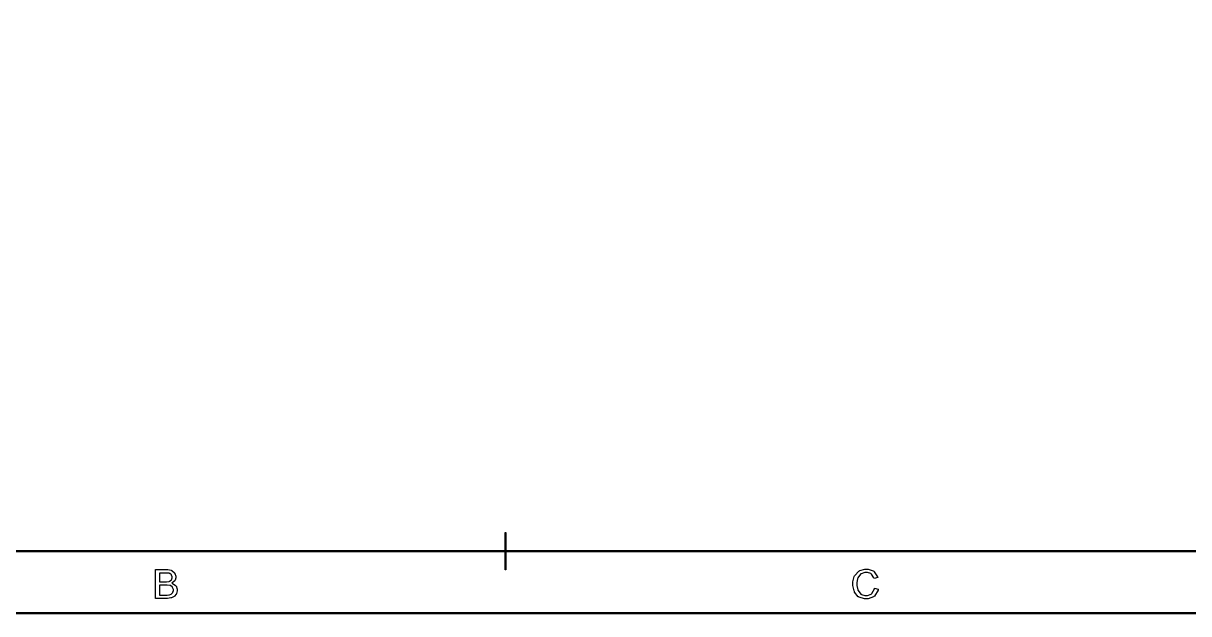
# Model space of a CAD drawing. Extents: x 0.54 to 10.46, y 0.74 to 7.76.
# Drawn here: x 3.337 to 6.489, y 0.739 to 2.334 of the extents above; entities that cross this region are included whole.
import ezdxf

# ---------------------------------------------------------------- set-up
doc = ezdxf.new("R2010")
doc.units = 0
doc.layers.get('0').update_dxf_attribs({"linetype": 'CONTINUOUS'})

msp = doc.modelspace()

# ---------------------------------------------------------------- linework, layer by layer
at = {"color": 0}
for points in [[(10.4631, 0.73899), (0.53689, 0.73899), (0.53646, 0.73899), (0.53516, 0.74029), (0.53516, 0.74072), (0.53516, 7.75928), (0.53516, 7.75971), (0.53646, 7.76101), (0.53689, 7.76101), (10.4631, 7.76101), (10.4635, 7.76101), (10.4648, 7.75971), (10.4648, 7.75928), (10.4648, 0.74072), (10.4648, 0.74029), (10.4635, 0.73899), (10.4631, 0.73899)], [(0.53863, 0.74246), (10.4614, 0.74246), (10.4614, 7.75754), (0.53863, 7.75754), (0.53863, 0.74246)], [(10.296, 0.90609), (0.87115, 0.90609), (0.87071, 0.90609), (0.86941, 0.90739), (0.86941, 0.90782), (0.86941, 7.59218), (0.86941, 7.59261), (0.87071, 7.59392), (0.87115, 7.59392), (10.296, 7.59392), (10.2964, 7.59392), (10.2977, 7.59261), (10.2977, 7.59218), (10.2977, 0.90782), (10.2977, 0.90739), (10.2964, 0.90609), (10.296, 0.90609)], [(0.87289, 0.90956), (10.2943, 0.90956), (10.2943, 7.59044), (0.87289, 7.59044), (0.87289, 0.90956)], [(4.64106, 0.85704), (4.64085, 0.85704), (4.64035, 0.85759), (4.64035, 0.85775), (4.64035, 0.95801), (4.64035, 0.95817), (4.64085, 0.95866), (4.64106, 0.95866), (4.64122, 0.95866), (4.64176, 0.95817), (4.64176, 0.95801), (4.64176, 0.85775), (4.64176, 0.85759), (4.64122, 0.85704), (4.64106, 0.85704)], [(3.69461, 0.78027), (3.69461, 0.85807), (3.72385, 0.85807), (3.72738, 0.85807), (3.73719, 0.85617), (3.73812, 0.85574), (3.73899, 0.85536), (3.74604, 0.84928), (3.74658, 0.84847), (3.74707, 0.84766), (3.74962, 0.84055), (3.74962, 0.83816), (3.74962, 0.83583), (3.74735, 0.82954), (3.7469, 0.82878), (3.74642, 0.82807), (3.73964, 0.82216), (3.73872, 0.82167), (3.73986, 0.82134), (3.74897, 0.81548), (3.74962, 0.81461), (3.75022, 0.8138), (3.75342, 0.80561), (3.75342, 0.80284), (3.75342, 0.80029), (3.75146, 0.79346), (3.75108, 0.79264), (3.75071, 0.79188), (3.74593, 0.78586), (3.74539, 0.78543), (3.74479, 0.78499), (3.73768, 0.78179), (3.73687, 0.78158), (3.736, 0.78136), (3.72721, 0.78027), (3.72428, 0.78027), (3.69461, 0.78027)], [(5.63921, 0.80756), (5.64953, 0.80496), (5.64899, 0.80284), (5.63926, 0.78673), (5.63786, 0.78559), (5.63644, 0.78451), (5.62207, 0.77892), (5.61729, 0.77892), (5.61214, 0.77892), (5.59814, 0.78326), (5.59685, 0.78407), (5.59549, 0.78494), (5.5855, 0.79731), (5.58485, 0.79888), (5.58415, 0.80051), (5.58074, 0.815), (5.58074, 0.81977), (5.58074, 0.82509), (5.58453, 0.83952), (5.58535, 0.84098), (5.5861, 0.8425), (5.59711, 0.85395), (5.59858, 0.85471), (5.59999, 0.85552), (5.61307, 0.85943), (5.61746, 0.85943), (5.62235, 0.85943), (5.63574, 0.85449), (5.6371, 0.85346), (5.6384, 0.85249), (5.64768, 0.83854), (5.64822, 0.83675), (5.63807, 0.83436), (5.63758, 0.83578), (5.63103, 0.84608), (5.63021, 0.84673), (5.62935, 0.84739), (5.62022, 0.85059), (5.61724, 0.85059), (5.6135, 0.85059), (5.60325, 0.84706), (5.60226, 0.8463), (5.60124, 0.84559), (5.59418, 0.83599), (5.59381, 0.83474), (5.59337, 0.83355), (5.59136, 0.8233), (5.59136, 0.81982), (5.59136, 0.81548), (5.59375, 0.80371), (5.59424, 0.80246), (5.59467, 0.80127), (5.60221, 0.79205), (5.60325, 0.7914), (5.60422, 0.7908), (5.61333, 0.78776), (5.61643, 0.78776), (5.62007, 0.78776), (5.63004, 0.79194), (5.63108, 0.79275), (5.63206, 0.79362), (5.63883, 0.80593), (5.63921, 0.80756)], [(3.70492, 0.82541), (3.72174, 0.82541), (3.72418, 0.82541), (3.73107, 0.82617), (3.73156, 0.82628), (3.73221, 0.8265), (3.73714, 0.82975), (3.73747, 0.83019), (3.73779, 0.83068), (3.73947, 0.83539), (3.73947, 0.83697), (3.73947, 0.8387), (3.7379, 0.84326), (3.73763, 0.84375), (3.73731, 0.84429), (3.73286, 0.84766), (3.73232, 0.84782), (3.73172, 0.84804), (3.72325, 0.8489), (3.72049, 0.8489), (3.70492, 0.8489), (3.70492, 0.82541)], [(3.70492, 0.78944), (3.72428, 0.78944), (3.72601, 0.78944), (3.73096, 0.78977), (3.73133, 0.78982), (3.73188, 0.78993), (3.73682, 0.79172), (3.73725, 0.79194), (3.73763, 0.79221), (3.74094, 0.79584), (3.74121, 0.79628), (3.74143, 0.79677), (3.74274, 0.80132), (3.74274, 0.80284), (3.74274, 0.80474), (3.74083, 0.8099), (3.7405, 0.81039), (3.74013, 0.81093), (3.73497, 0.81467), (3.73432, 0.81489), (3.73361, 0.8151), (3.72558, 0.81619), (3.72293, 0.81619), (3.70492, 0.81619), (3.70492, 0.78944)]]:
    msp.add_lwpolyline(points, close=True, dxfattribs=at)

doc.saveas('drawing.dxf')
